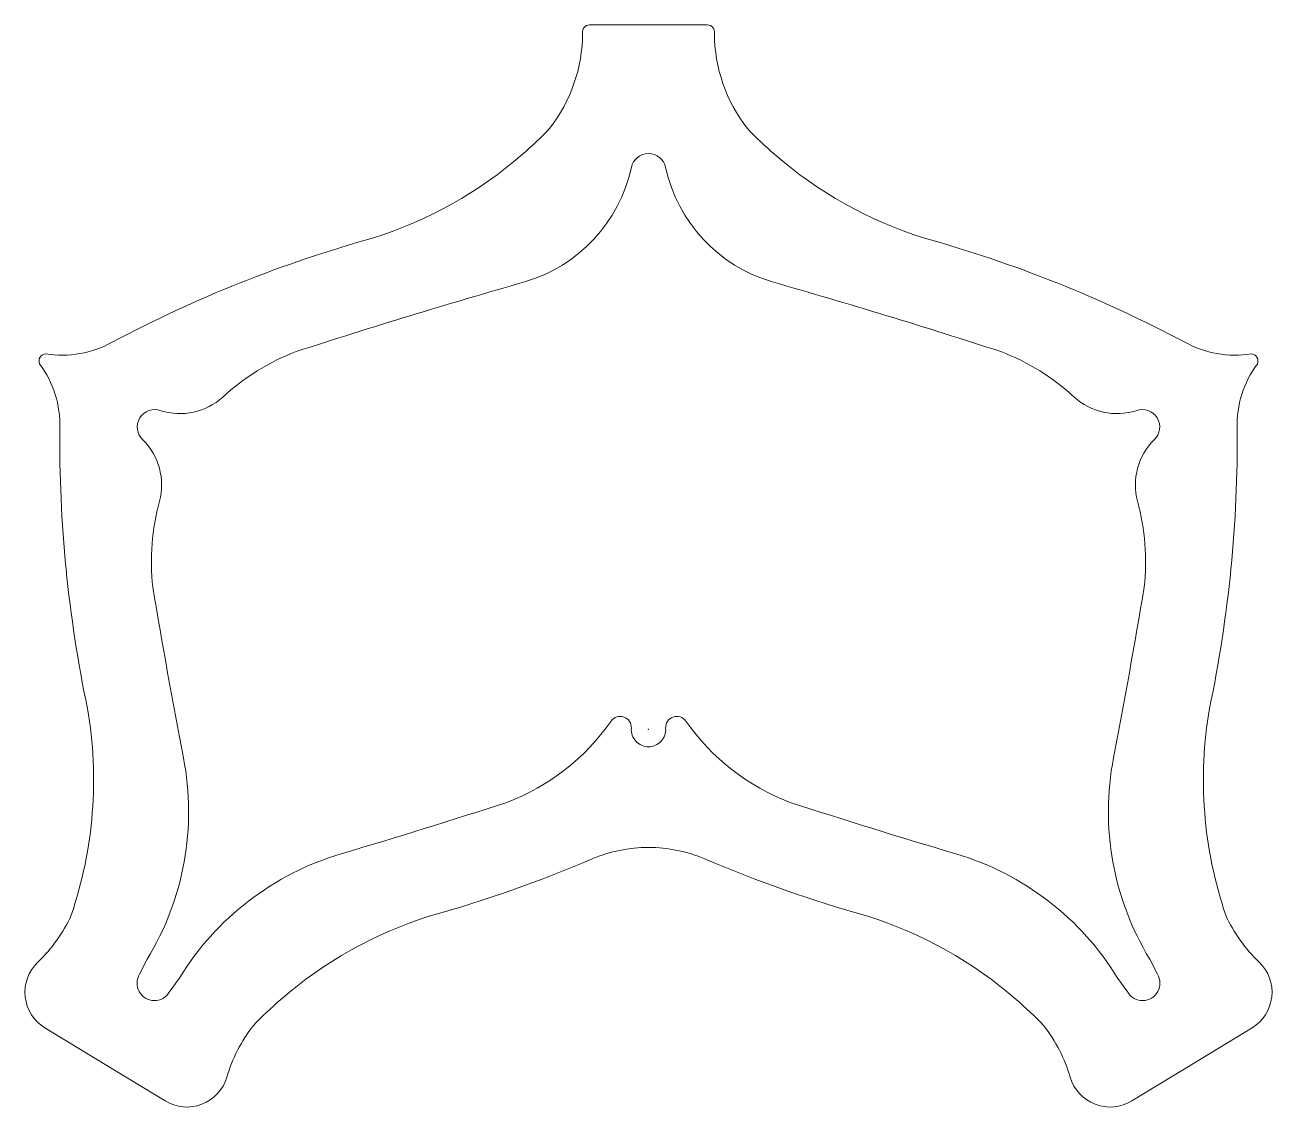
# Model space of a CAD drawing. Header units: inches. Extents: x 0 to 89.7, y 0 to 77.9.
import ezdxf

# ---------------------------------------------------------------- set-up
doc = ezdxf.new("R2010")
doc.units = ezdxf.units.IN
doc.header["$LTSCALE"] = 0.5
doc.header["$MEASUREMENT"] = 0
doc.layers.get('0').update_dxf_attribs({"lineweight": 18})

msp = doc.modelspace()

# ---------------------------------------------------------------- linework, layer by layer
for p, q in [((40.617, 77.874), (44.853, 77.874)), ((49.089, 77.874), (44.853, 77.874)), ((8.235, 9.556), (8.787, 10.645)), ((81.471, 9.556), (80.918, 10.645)), ((10.371, 8.257), (11.083, 9.249)), ((79.334, 8.257), (78.622, 9.249)), ((5.748, 3.06), (1.423, 5.689)), ((83.957, 3.06), (88.282, 5.689)), ((5.748, 3.06), (10.072, 0.431)), ((83.957, 3.06), (79.633, 0.431))]:
    msp.add_line(p, q)
for centre, radius, start, end in [((28.843, 77.344), 11.269, 322.19444, 359.60527), ((40.617, 77.361), 0.513, 90, 190.63165), ((49.089, 77.361), 0.513, 349.36835, 90), ((60.862, 77.344), 11.269, 180.39473, 217.80556), ((15.929, 91.394), 30.254, 310.95325, 316.15152), ((73.776, 91.394), 30.254, 223.84848, 229.04675), ((15.929, 91.394), 30.254, 287.59445, 310.95325), ((44.853, 67.378), 1.25, 90, 168.86303), ((44.853, 67.378), 1.25, 11.13697, 90), ((73.776, 91.394), 30.254, 229.04675, 252.40555), ((32.81, 70.002), 11.076, 286.41515, 347.57556), ((56.895, 70.002), 11.076, 192.42444, 253.58485), ((50.482, -28.419), 94.456, 105.60435, 117.91888), ((39.223, -28.419), 94.456, 62.08112, 74.39565), ((168.004, -403.031), 480.899, 105.93939, 107.988), ((-78.299, -403.031), 480.899, 72.012, 74.06061), ((2.656, 61.491), 7.384, 260.82643, 299.17478), ((87.049, 61.491), 7.384, 240.82522, 279.17357), ((1.507, 53.689), 0.513, 148.70066, 204.27408), ((1.507, 53.689), 0.513, 93.12724, 148.70066), ((25.195, 39.309), 16.096, 110.74117, 132.98532), ((64.511, 39.309), 16.096, 47.01468, 69.25883), ((88.198, 53.689), 0.513, 31.29934, 86.87276), ((88.198, 53.689), 0.513, 335.72592, 31.29934), ((-4.891, 49.078), 7.384, 358.22653, 36.57489), ((94.596, 49.078), 7.384, 143.42511, 181.77347), ((11.131, 54.537), 4.634, 252.68337, 311.81349), ((78.574, 54.537), 4.634, 228.18651, 287.31663), ((9.314, 48.942), 1.25, 69.51688, 227.88444), ((80.391, 48.942), 1.25, 312.11556, 110.48312), ((96.942, 47.997), 94.456, 179.48244, 191.79696), ((-7.237, 47.997), 94.456, 348.20304, 0.51756), ((5.183, 44.755), 4.634, 345.58782, 44.71795), ((84.522, 44.755), 4.634, 135.28205, 194.41218), ((25.175, 39.277), 16.096, 164.416, 186.66015), ((64.53, 39.277), 16.096, 353.33985, 15.584), ((483.611, 116.064), 480.899, 189.41332, 190.90136), ((-393.906, 116.064), 480.899, 349.09864, 350.58668), ((-25.331, 23.533), 30.254, 341.2498, 9.80686), ((42.82, 27.312), 0.8, 356.08106, 145.11369), ((46.885, 27.312), 0.8, 34.88631, 183.91894), ((115.036, 23.533), 30.254, 170.19314, 198.7502), ((28.961, 36.976), 16.096, 290.74117, 325.11369), ((44.865, 27.172), 1.25, 176.08106, 269.42155), ((44.84, 27.172), 1.25, 270.57845, 3.91894), ((60.744, 36.976), 16.096, 214.88631, 249.25883), ((44.859, 27.172), 1.344, 269.59106, 269.65551), ((44.859, 27.172), 1.344, 269.59106, 269.65551), ((44.843, 27.172), 1.344, 270.34449, 270.40894), ((44.862, 27.172), 1.344, 269.59106, 269.59137), ((44.843, 27.172), 1.344, 270.40863, 270.40894), ((44.843, 27.172), 1.344, 270.40863, 270.40894), ((44.862, 27.172), 1.344, 269.59106, 269.65551), ((44.862, 27.172), 1.344, 269.59106, 269.59137), ((44.846, 27.172), 1.344, 270.34449, 270.40894), ((44.846, 27.172), 1.344, 270.34449, 270.40894), ((-8.663, 21.255), 20.422, 328.70066, 10.90136), ((98.368, 21.255), 20.422, 169.09864, 211.29934), ((-113.849, 479.316), 480.899, 286.49996, 287.988), ((203.554, 479.316), 480.899, 252.012, 253.50004), ((28.533, -1.361), 20.422, 106.49996, 148.70066), ((44.834, 8.411), 10.264, 89.89669, 113.14453), ((44.871, 8.411), 10.264, 66.85547, 90.10331), ((61.172, -1.361), 20.422, 31.29934, 73.50004), ((3.673, 104.703), 94.456, 285.60435, 293.14453), ((86.032, 104.703), 94.456, 246.85547, 254.39565), ((-6.913, 18.533), 11.269, 313.90419, 335.20688), ((38.226, -15.11), 30.254, 107.59445, 130.95325), ((51.479, -15.11), 30.254, 49.04675, 72.40555), ((96.618, 18.533), 11.269, 204.79312, 226.09581), ((2.982, 8.252), 3, 133.90419, 238.70066), ((86.723, 8.252), 3, 301.29934, 46.09581), ((9.303, 8.907), 1.25, 148.70066, 328.70066), ((80.402, 8.907), 1.25, 211.29934, 31.29934), ((38.226, -15.11), 30.254, 130.95325, 136.15152), ((51.479, -15.11), 30.254, 43.84848, 49.04675), ((25.312, -1.059), 11.269, 142.19444, 163.49713), ((64.393, -1.059), 11.269, 16.50287, 37.80556), ((11.631, 2.994), 3, 238.70066, 343.49713), ((78.075, 2.994), 3, 196.50287, 301.29934)]:
    msp.add_arc(centre, radius, start, end)
msp.add_point((44.84, 27.172))

doc.saveas('drawing.dxf')
